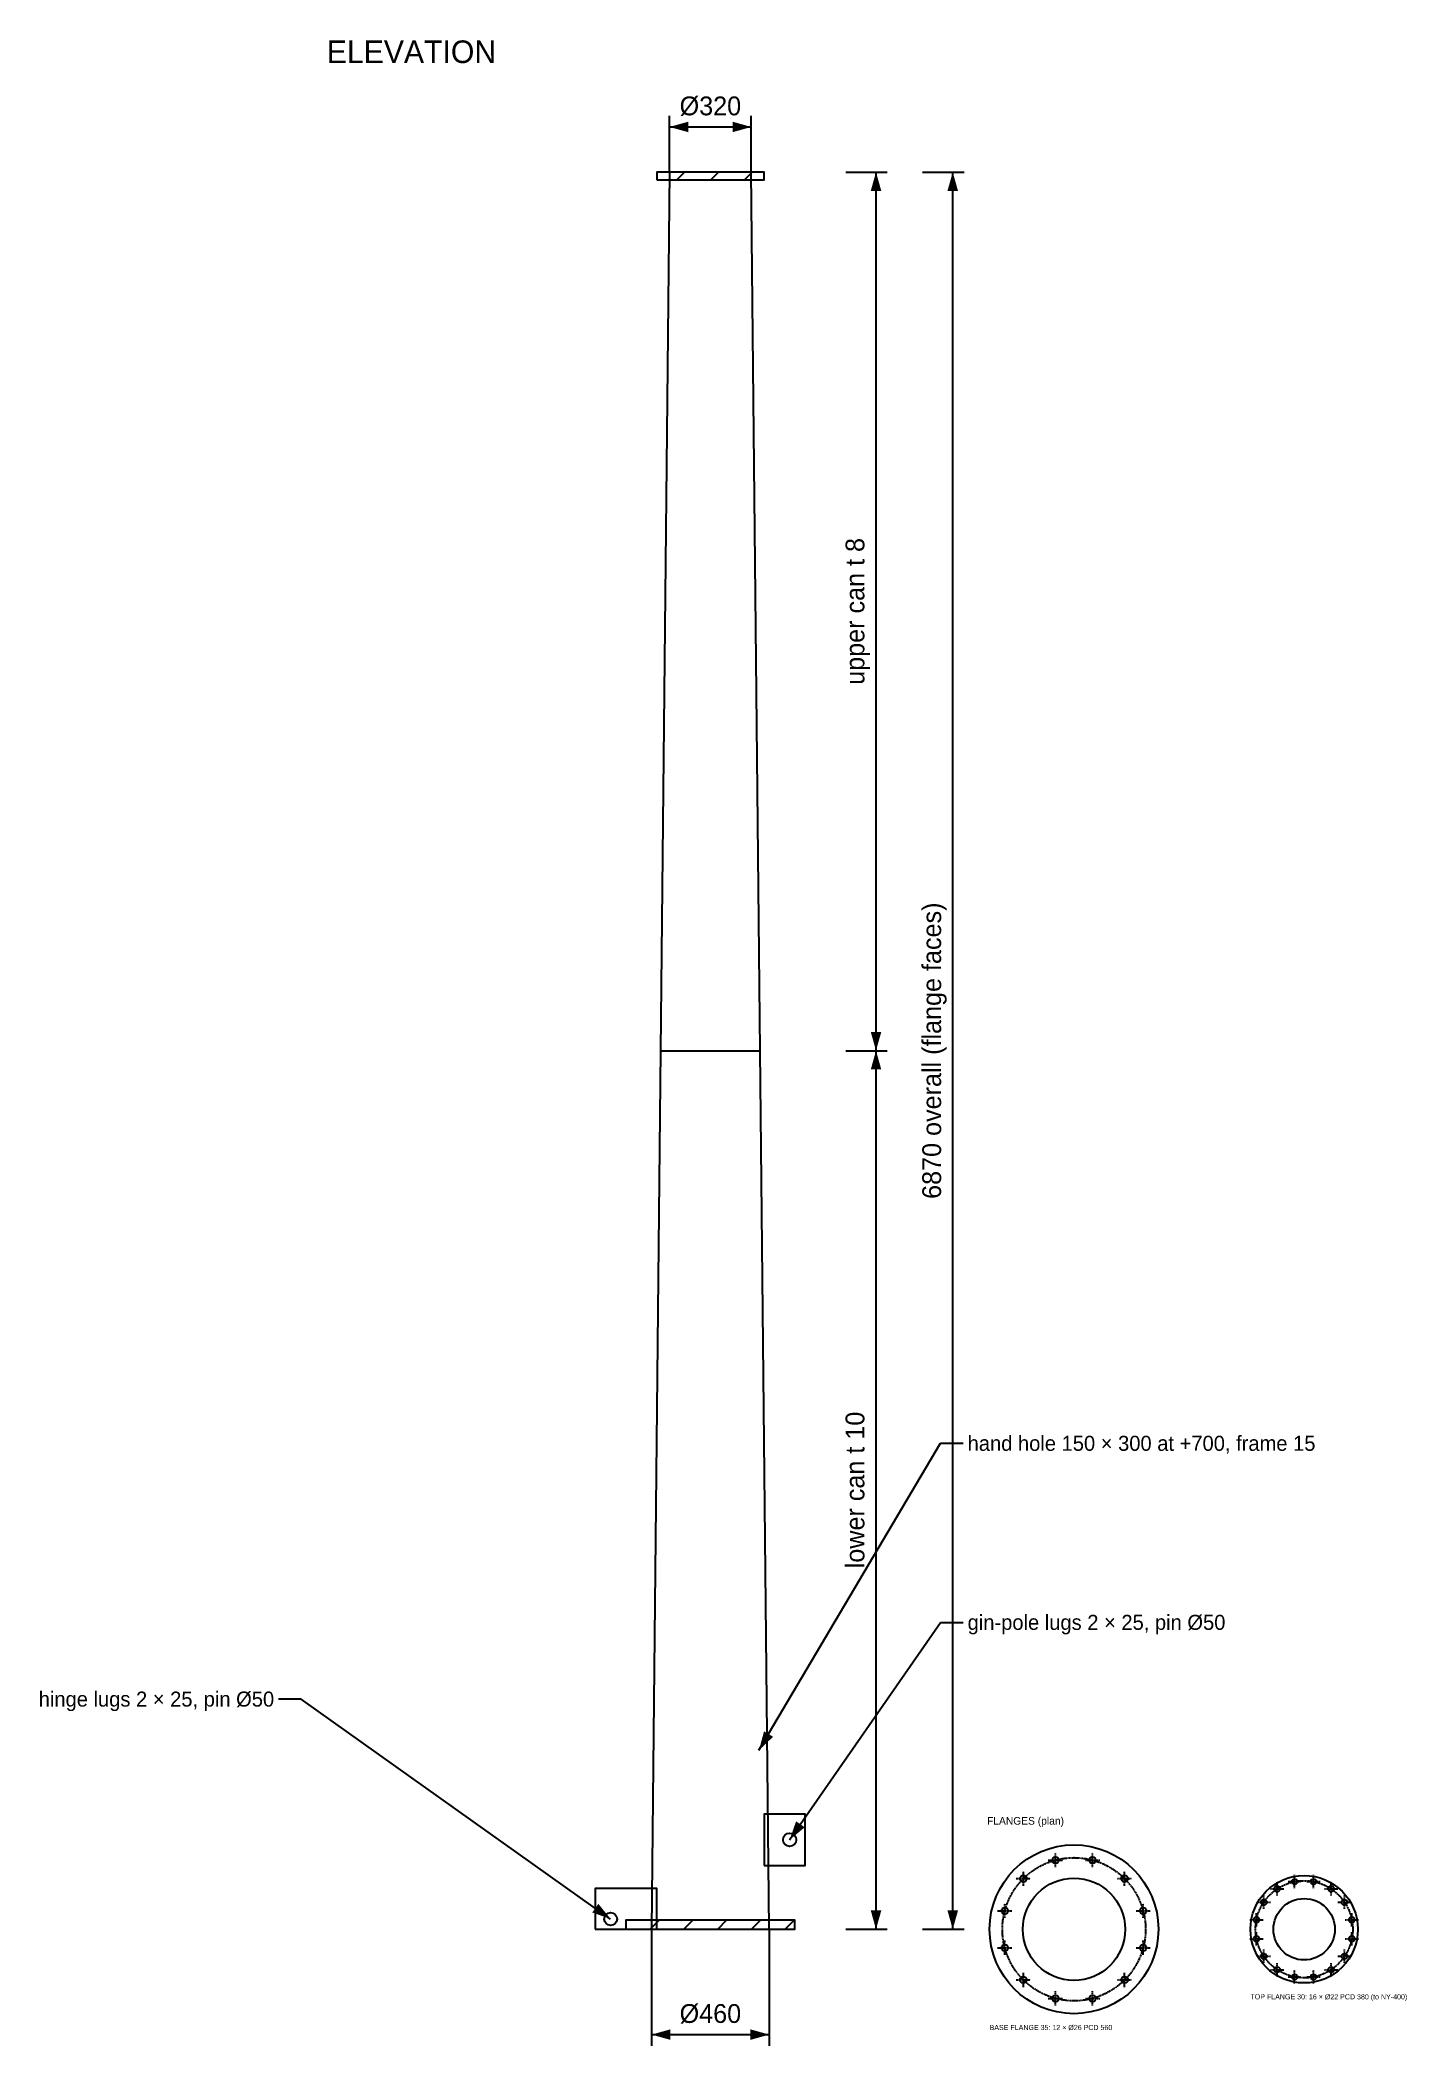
# Model space of a CAD drawing. Header units: millimetres. Extents: x -933 to 4392, y -456 to 7386.
import ezdxf
from ezdxf.enums import TextEntityAlignment as Align

# ---------------------------------------------------------------- set-up
doc = ezdxf.new("R2010")
doc.units = ezdxf.units.MM
doc.linetypes.add('CENTER', pattern=[5.08, 3.175, -0.635, 0.635, -0.635])
for name, color, linetype in [('CENTER', 1, 'CENTER'), ('DIM', 3, 'Continuous'), ('HATCH', 9, 'Continuous'), ('OUTLINE', 7, 'Continuous'), ('TEXT', 3, 'Continuous'), ('THIN', 7, 'Continuous')]:
    doc.layers.add(name, color=color, linetype=linetype)

msp = doc.modelspace()

# ---------------------------------------------------------------- hatches: boundary and pattern name
at = {"layer": 'DIM'}
for points in [[(1528.2, 7046.5), (1601.8, 7025.9), (1601.8, 7067.1)], [(1848.2, 7046.5), (1774.7, 7067.1), (1774.7, 7025.9)], [(2335.9, 6870), (2315.3, 6796.5), (2356.5, 6796.5)], [(2635.9, 6870), (2615.3, 6796.5), (2656.5, 6796.5)], [(2335.9, 3435), (2356.5, 3508.5), (2315.3, 3508.5)], [(2335.9, 3435), (2315.3, 3361.5), (2356.5, 3361.5)], [(1878.2, 700), (1933.4, 752.8), (1898, 773.8)], [(1998.2, 350), (2057.1, 398.7), (2023.2, 422.1)], [(1298.2, 40), (1250.2, 99.4), (1226.4, 65.8)], [(2335.9, 0), (2356.5, 73.5), (2315.3, 73.5)], [(2635.9, 0), (2656.5, 73.5), (2615.3, 73.5)], [(1458.2, -411.8), (1531.8, -432.4), (1531.8, -391.2)], [(1918.2, -411.8), (1844.7, -391.2), (1844.7, -432.4)]]:
    msp.add_hatch(color=7, dxfattribs=at).paths.add_polyline_path(points)
at = {"layer": 'HATCH'}
h = msp.add_hatch(dxfattribs=at)
h.set_pattern_fill('ANSI31', scale=29.412)
h.paths.add_polyline_path([(1478.2, 6840), (1898.2, 6840), (1898.2, 6870), (1478.2, 6870)])
h = msp.add_hatch(dxfattribs=at)
h.set_pattern_fill('ANSI31', scale=29.412)
h.paths.add_polyline_path([(1358.2, 0), (2018.2, 0), (2018.2, 35), (1358.2, 35)])

# ---------------------------------------------------------------- linework, layer by layer
at = {"layer": 'CENTER'}
for p, q in [((3009.5, 270.5), (3065.5, 270.5)), ((3037.5, 242.5), (3037.5, 298.5)), ((3154.5, 270.5), (3210.5, 270.5)), ((3182.5, 242.5), (3182.5, 298.5)), ((2884, 198), (2940, 198)), ((2912, 170), (2912, 226)), ((3280, 198), (3336, 198)), ((3308, 170), (3308, 226)), ((3878.4, 158), (3930.4, 158)), ((3904.4, 132), (3904.4, 184)), ((3946.9, 186.3), (3998.9, 186.3)), ((3972.9, 160.3), (3972.9, 212.3)), ((4021.1, 186.3), (4073.1, 186.3)), ((4047.1, 160.3), (4047.1, 212.3)), ((4089.6, 158), (4141.6, 158)), ((4115.6, 132), (4115.6, 184)), ((2839.5, 44.5), (2839.5, 100.5)), ((3380.5, 44.5), (3380.5, 100.5)), ((3826, 105.6), (3878, 105.6)), ((3852, 79.6), (3852, 131.6)), ((4142, 105.6), (4194, 105.6)), ((4168, 79.6), (4168, 131.6)), ((2811.5, 72.5), (2867.5, 72.5)), ((3352.5, 72.5), (3408.5, 72.5)), ((3797.7, 37.1), (3849.7, 37.1)), ((3823.7, 11.1), (3823.7, 63.1)), ((4170.3, 37.1), (4222.3, 37.1)), ((4196.3, 11.1), (4196.3, 63.1)), ((2811.5, -72.5), (2867.5, -72.5)), ((2839.5, -100.5), (2839.5, -44.5)), ((3352.5, -72.5), (3408.5, -72.5)), ((3380.5, -100.5), (3380.5, -44.5)), ((3797.7, -37.1), (3849.7, -37.1)), ((3823.7, -63.1), (3823.7, -11.1)), ((4170.3, -37.1), (4222.3, -37.1)), ((4196.3, -63.1), (4196.3, -11.1)), ((3826, -105.6), (3878, -105.6)), ((3852, -131.6), (3852, -79.6)), ((3904.4, -184), (3904.4, -132)), ((4115.6, -184), (4115.6, -132)), ((4142, -105.6), (4194, -105.6)), ((4168, -131.6), (4168, -79.6)), ((2884, -198), (2940, -198)), ((2912, -226), (2912, -170)), ((3280, -198), (3336, -198)), ((3308, -226), (3308, -170)), ((3878.4, -158), (3930.4, -158)), ((3946.9, -186.3), (3998.9, -186.3)), ((3972.9, -212.3), (3972.9, -160.3)), ((4021.1, -186.3), (4073.1, -186.3)), ((4047.1, -212.3), (4047.1, -160.3)), ((4089.6, -158), (4141.6, -158)), ((3009.5, -270.5), (3065.5, -270.5)), ((3037.5, -298.5), (3037.5, -242.5)), ((3154.5, -270.5), (3210.5, -270.5)), ((3182.5, -298.5), (3182.5, -242.5))]:
    msp.add_line(p, q, dxfattribs=at)
for centre, radius in [((3110, 0), 280), ((4010, 0), 190)]:
    msp.add_circle(centre, radius, dxfattribs=at)
at = {"layer": 'DIM'}
for p, q in [((1528.2, 6870), (1528.2, 7090.6)), ((1848.2, 6870), (1848.2, 7090.6)), ((1528.2, 7046.5), (1848.2, 7046.5)), ((2218.2, 6870), (2380, 6870)), ((2335.9, 3435), (2335.9, 6870)), ((2518.2, 6870), (2680, 6870)), ((2635.9, 0), (2635.9, 6870)), ((2218.2, 3435), (2380, 3435)), ((2218.2, 3435), (2380, 3435)), ((2335.9, 0), (2335.9, 3435)), ((1878.2, 700), (2588.2, 1900)), ((2588.2, 1900), (2676.5, 1900)), ((1998.2, 350), (2588.2, 1200)), ((2588.2, 1200), (2676.5, 1200)), ((88.2, 900), (0, 900)), ((1298.2, 40), (88.2, 900)), ((1458.2, 0), (1458.2, -455.9)), ((1918.2, 0), (1918.2, -455.9)), ((2218.2, 0), (2380, 0)), ((2518.2, 0), (2680, 0)), ((1458.2, -411.8), (1918.2, -411.8))]:
    msp.add_line(p, q, dxfattribs=at)
at = {"layer": 'OUTLINE'}
for points in [[(1458.2, 0), (1918.2, 0), (1848.2, 6870), (1528.2, 6870)], [(1478.2, 6840), (1898.2, 6840), (1898.2, 6870), (1478.2, 6870)], [(1898.2, 250), (2058.2, 250), (2058.2, 450), (1898.2, 450)], [(1238.2, 0), (1478.2, 0), (1478.2, 160), (1238.2, 160)], [(1358.2, 0), (2018.2, 0), (2018.2, 35), (1358.2, 35)]]:
    msp.add_lwpolyline(points, close=True, dxfattribs=at)
for centre, radius in [((1998.2, 350), 26), ((3110, 0), 330), ((3037.5, 270.5), 13), ((3182.5, 270.5), 13), ((2912, 198), 13), ((3110, 0), 200), ((3308, 198), 13), ((4010, 0), 210), ((3904.4, 158), 11), ((3972.9, 186.3), 11), ((4047.1, 186.3), 11), ((4115.6, 158), 11), ((2839.5, 72.5), 13), ((3380.5, 72.5), 13), ((3852, 105.6), 11), ((4010, 0), 120), ((4168, 105.6), 11), ((1298.2, 40), 25), ((3823.7, 37.1), 11), ((4196.3, 37.1), 11), ((2839.5, -72.5), 13), ((3380.5, -72.5), 13), ((3823.7, -37.1), 11), ((4196.3, -37.1), 11), ((3852, -105.6), 11), ((3904.4, -158), 11), ((4115.6, -158), 11), ((4168, -105.6), 11), ((2912, -198), 13), ((3308, -198), 13), ((3972.9, -186.3), 11), ((4047.1, -186.3), 11), ((3037.5, -270.5), 13), ((3182.5, -270.5), 13)]:
    msp.add_circle(centre, radius, dxfattribs=at)
at = {"layer": 'THIN'}
msp.add_line((1493.2, 3435), (1883.2, 3435), dxfattribs=at)

# ---------------------------------------------------------------- texts
at = {"layer": 'DIM'}
for s, p in [('Ø320', (1688.2, 7070)), ('Ø460', (1688.2, -388.2))]:
    msp.add_text(s, height=73.53, dxfattribs=at).set_placement(p, align=Align.BOTTOM_CENTER)
for s, p in [('upper can t 8', (2312.4, 5152.5)), ('6870 overall (flange faces)', (2612.4, 3435)), ('lower can t 10', (2312.4, 1717.5))]:
    msp.add_text(s, height=73.529, rotation=90, dxfattribs=at).set_placement(p, align=Align.BOTTOM_CENTER)
for s, p in [('hand hole 150 × 300 at +700, frame 15', (2694.1, 1900)), ('gin-pole lugs 2 × 25, pin Ø50', (2694.1, 1200))]:
    msp.add_text(s, height=58.824, dxfattribs=at).set_placement(p, align=Align.MIDDLE_LEFT)
msp.add_text('hinge lugs 2 × 25, pin Ø50', height=58.824, dxfattribs=at).set_placement((-17.6, 900), align=Align.MIDDLE_RIGHT)
at = {"layer": 'TEXT'}
for s, height, p in [('ELEVATION', 88.24, (188.2, 7270)), ('FLANGES (plan)', 30, (2770, 400)), ('TOP FLANGE 30: 16 × Ø22 PCD 380 (to NY-400)', 20, (3800, -280)), ('BASE FLANGE 35: 12 × Ø26 PCD 560', 20, (2780, -400))]:
    msp.add_text(s, height=height, dxfattribs=at).set_placement(p, align=Align.BOTTOM_LEFT)

doc.saveas('drawing.dxf')
